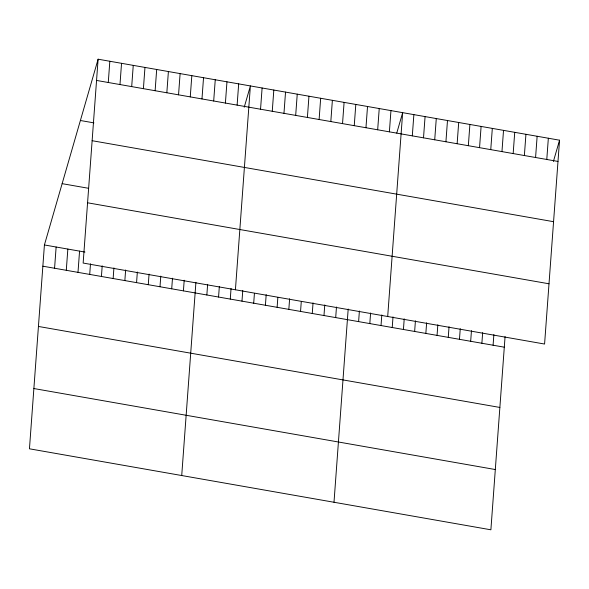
<?xml version="1.0" encoding="UTF-8"?>
<svg xmlns="http://www.w3.org/2000/svg" width="589" height="589" viewBox="0 0 589 589"><rect width="100%" height="100%" fill="white"/><g stroke="black" fill="none" stroke-linecap="round" stroke-linejoin="round"><path stroke-width="0.88" d="M98.113 59.202L83.145 263.055L544.582 344.042L559.55 140.197L98.113 59.202L44.418 244.958L29.45 448.803L490.887 529.798L505.075 336.569M54.571 268.253L56.132 247.012M66.285 270.307L67.845 249.066M77.998 272.361L79.559 251.12M89.712 274.415L90.492 263.798M108.273 82.497L109.826 61.256M101.426 276.477L102.206 265.853M119.979 84.551L121.54 63.317M113.14 278.531L113.92 267.907M131.693 86.612L133.254 65.372M124.853 280.585L125.634 269.968M143.407 88.667L144.968 67.426M136.567 282.639L137.347 272.022M155.121 90.721L156.681 69.48M148.281 284.701L149.061 274.076M166.834 92.775L168.395 71.541M159.994 286.755L160.775 276.131M178.548 94.836L180.109 73.596M171.708 288.809L172.489 278.192M190.262 96.89L191.823 75.65M183.422 290.863L184.202 280.246M201.975 98.945L203.536 77.704M181.721 475.529L195.916 282.3M213.689 100.999L215.25 79.765M206.849 294.979L207.63 284.354M225.403 103.06L226.964 81.819M218.563 297.033L219.344 286.416M237.117 105.114L238.678 83.874M230.277 299.087L231.05 288.47M235.416 289.781L250.391 85.928L244.236 107.213M241.983 301.141L242.764 290.524M260.544 109.223L262.105 87.989M253.697 303.202L254.419 293.469M272.258 111.284L273.819 90.043M265.411 305.257L266.191 294.64M283.972 113.338L285.532 92.098M277.124 307.311L277.839 297.578M295.685 115.392L297.239 94.152M288.838 309.365L289.619 298.748M307.399 117.447L308.953 96.213M300.552 311.426L301.266 301.693M319.113 119.508L320.666 98.267M312.266 313.481L313.046 302.864M330.819 121.562L332.38 100.321M323.979 315.535L324.76 304.918M342.533 123.616L344.094 102.376M335.693 317.589L336.474 306.972M354.247 125.671L355.808 104.437M334 502.262L348.187 309.026M365.96 127.732L367.521 106.491M358.613 321.616L359.393 310.999M377.674 129.786L379.235 108.545M369.818 323.582L370.599 312.965M389.388 131.84L390.949 110.599M381.024 325.548L381.805 314.931M387.695 316.507L402.662 112.661L396.758 133.092M392.23 327.513L393.01 316.897M412.307 135.86L413.868 114.627M403.436 329.487L404.216 318.863M423.513 137.833L425.074 116.593M414.641 331.452L415.422 320.828M434.719 139.799L436.28 118.558M425.847 333.418L426.627 322.794M445.925 141.765L447.485 120.524M437.06 335.384L437.833 324.767M457.138 143.731L458.691 122.49M448.266 337.35L449.046 326.733M468.343 145.697L469.897 124.456M459.472 339.316L460.252 328.699M479.549 147.662L481.103 126.429M470.677 341.281L471.458 330.665M490.755 149.635L492.316 128.395M481.883 343.254L482.663 332.63M501.961 151.601L503.521 130.36M493.089 345.22L493.869 334.596M513.166 153.567L514.727 132.326M524.372 155.533L525.933 134.292M535.578 157.499L537.139 136.258M546.783 159.464L548.344 138.231M559.55 140.197L553.395 161.482M96.559 80.443L557.989 161.438M80.398 120.502L93.909 122.873M92.134 140.705L553.564 221.692M62.139 183.658L88.269 188.244M87.57 202.793L549.007 283.788M44.418 244.958L84.963 252.07M42.857 266.191L504.294 347.186M38.432 326.453L499.87 407.448M33.875 388.541L495.312 469.536"/></g></svg>
